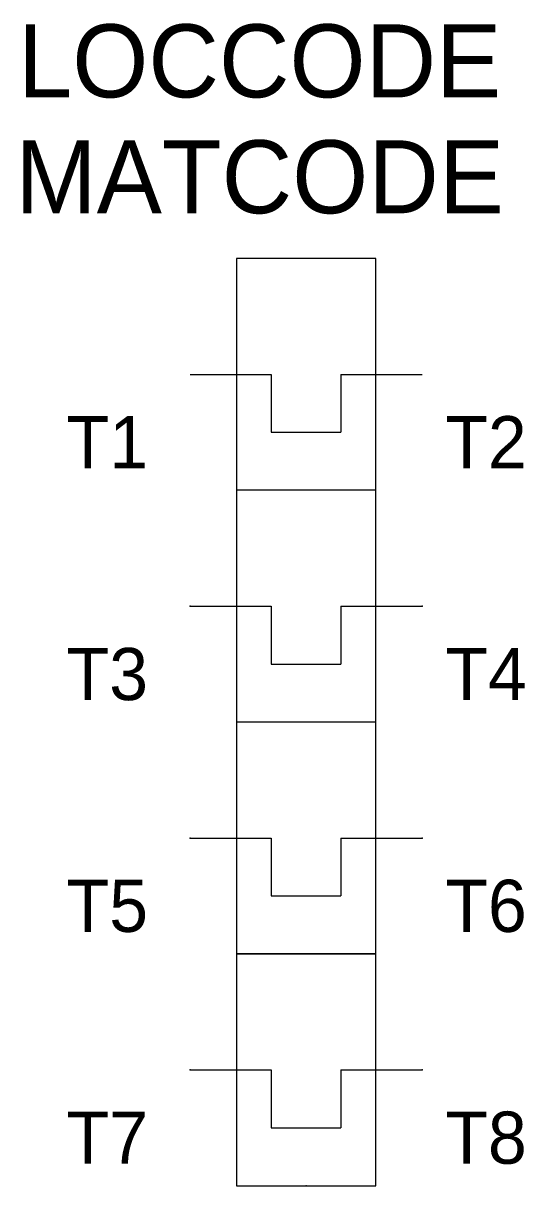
# Model space of a CAD drawing. Extents: x -12.2 to 9.4, y -5 to 45.1.
import ezdxf
from ezdxf.enums import TextEntityAlignment as Align

# ---------------------------------------------------------------- set-up
doc = ezdxf.new("R2010")
doc.units = 0
doc.layers.get('0').update_dxf_attribs({"linetype": 'CONTINUOUS'})
for name, color, linetype in [('A', 7, 'CONTINUOUS'), ('C', 6, 'CONTINUOUS'), ('T2', 1, 'CONTINUOUS')]:
    doc.layers.add(name, color=color, linetype=linetype)

msp = doc.modelspace()

# ---------------------------------------------------------------- linework, layer by layer
at = {"color": 0}
for p, q in [((-3, 35), (-3, 30)), ((3, 35), (-3, 35)), ((3, 30), (3, 35)), ((-5, 30), (-3, 30)), ((-3, 30), (-3, 25)), ((-3, 30), (-1.5, 30)), ((-1.5, 30), (-1.5, 27.5)), ((1.5, 30), (1.5, 27.5)), ((1.5, 30), (3, 30)), ((3, 30), (5, 30)), ((3, 25), (3, 30)), ((-1.5, 27.5), (1.5, 27.5)), ((3, 25), (-3, 25)), ((-3, 25), (-3, 20)), ((3, 20), (3, 25)), ((-5, 20), (-3, 20)), ((-3, 20), (-1.5, 20)), ((-3, 20), (-3, 15)), ((-1.5, 20), (-1.5, 17.5)), ((1.5, 20), (3, 20)), ((1.5, 20), (1.5, 17.5)), ((3, 15), (3, 20)), ((3, 20), (5, 20)), ((-1.5, 17.5), (1.5, 17.5)), ((-3, 15), (-3, 10)), ((3, 15), (-3, 15)), ((3, 10), (3, 15)), ((-5, 10), (-3, 10)), ((-3, 10), (-3, 5)), ((-3, 10), (-1.5, 10)), ((-1.5, 10), (-1.5, 7.5)), ((1.5, 10), (1.5, 7.5)), ((1.5, 10), (3, 10)), ((3, 10), (5, 10)), ((3, 5), (3, 10)), ((-1.5, 7.5), (1.5, 7.5)), ((3, 5), (-3, 5)), ((-3, 5), (-3, 0)), ((-3, 5), (3, 5)), ((3, 0), (3, 5)), ((-5, 0), (-3, 0)), ((-3, 0), (-1.5, 0)), ((-3, 0), (-3, -5)), ((-1.5, 0), (-1.5, -2.5)), ((1.5, 0), (3, 0)), ((1.5, 0), (1.5, -2.5)), ((3, -5), (3, 0)), ((3, 0), (5, 0)), ((-1.5, -2.5), (1.5, -2.5)), ((-3, -5), (3, -5))]:
    msp.add_line(p, q, dxfattribs=at)
at = {"layer": 'A', "color": 0}
msp.add_point((0, -5), dxfattribs=at)
at = {"layer": 'C', "color": 0}
for p in [(-5, 20), (5, 20), (-5, 10), (5, 10), (-5, 0), (5, 0)]:
    msp.add_point(p, dxfattribs=at)

# ---------------------------------------------------------------- texts
at = {"color": 0, "linetype": 'CONTINUOUS'}
for tag, p in [('LOCCODE', (-2, 41.949)), ('MATCODE', (-2, 36.949))]:
    msp.add_attdef(tag, text='', height=3.15, dxfattribs=at).set_placement(p, align=Align.CENTER)
at = {"layer": 'T2', "color": 0, "linetype": 'CONTINUOUS'}
for tag, p in [('T1', (-6.809, 25.949)), ('T3', (-6.809, 15.949)), ('T5', (-6.809, 5.949)), ('T7', (-6.809, -4.051))]:
    msp.add_attdef(tag, text='', height=2.25, dxfattribs=at).set_placement(p, align=Align.RIGHT)
for tag, p in [('T2', (6, 25.949)), ('T4', (6, 15.949)), ('T6', (6, 5.949)), ('T8', (6, -4.051))]:
    msp.add_attdef(tag, p, '', height=2.25, dxfattribs=at)

doc.saveas('drawing.dxf')
